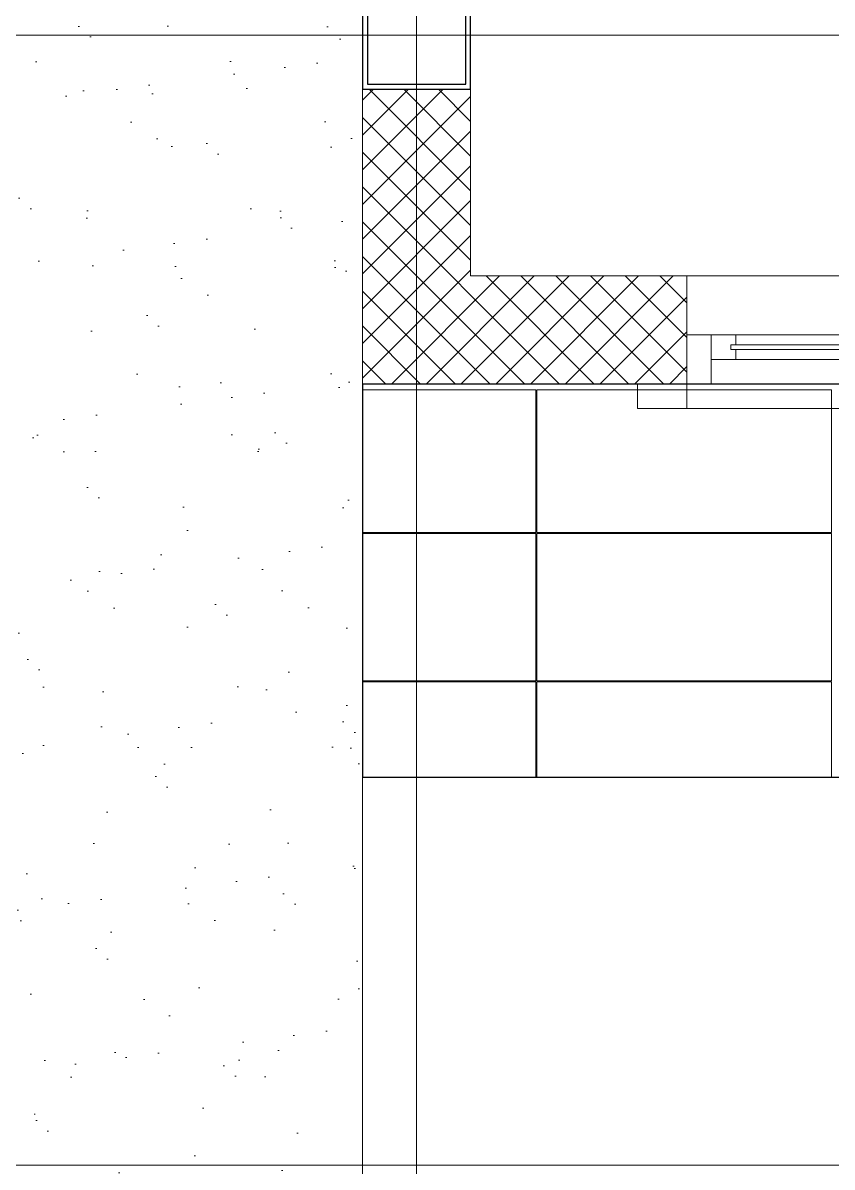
# Model space of a CAD drawing. Header units: millimetres. Extents: x 0 to 71617, y -15450 to 30894.
# Drawn here: x 38405 to 40053, y 18343 to 20672 of the extents above; entities that cross this region are included whole.
import ezdxf

# ---------------------------------------------------------------- set-up
doc = ezdxf.new("R2010")
doc.units = ezdxf.units.MM
doc.linetypes.add('CENTER2', pattern=[1.125, 0.75, -0.125, 0.125, -0.125])
for name, color, linetype, lineweight in [('axis', 40, 'CENTER2', 5), ('DIM2', 4, 'Continuous', 5), ('Floor Hatch', 149, 'Continuous', 5), ('Hatch', 8, 'Continuous', 5), ('LINE-DETAIL-SAKURA', 2, 'Continuous', 30), ('tree', 251, 'Continuous', 0), ('Wall Brick', 5, 'Continuous', 15), ('Window', 133, 'Continuous', 5)]:
    doc.layers.add(name, color=color, linetype=linetype, lineweight=lineweight)
for name, color, linetype in [('COL', 5, 'Continuous'), ('Floor tile', 44, 'Continuous'), ('WINDOW-PLAN-SWING', 8, 'Continuous')]:
    doc.layers.add(name, color=color, linetype=linetype)

# ---------------------------------------------------------------- blocks, each defined once
blk = doc.blocks.new('GRIDLINE-GF')
at = {"layer": 'axis'}
for p, q in [((16000, -6362.2, -0.1), (16000, 12546.8)), ((48410, 3500, 0), (-4020, 3500, 7.6)), ((48410, 1200), (-4020, 1200))]:
    blk.add_line(p, q, dxfattribs=at)
blk = doc.blocks.new('AD1')
at = {"layer": 'Hatch'}
for points in [[(-100, -220), (0, -220), (0, -270), (-100, -270)], [(3100, -220), (3000, -220), (3000, -270), (3100, -270)]]:
    blk.add_lwpolyline(points, close=True, dxfattribs=at)
blk.add_lwpolyline([(0, -270), (3000, -270)], dxfattribs=at)
at = {"layer": 'Wall Brick'}
blk.add_lwpolyline([(3000, 0), (3000, -220), (0, -220), (0, 0)], close=True, dxfattribs=at)
at = {"layer": 'Window'}
for points in [[(0, -220), (0, -120), (50, -120), (50, -220)], [(2950, -120), (50, -120), (50, -220), (2950, -220)], [(1460, -190), (815, -190), (815, -200), (1460, -200)], [(2185, -190), (1540, -190), (1540, -200), (2185, -200)]]:
    blk.add_lwpolyline(points, close=True, dxfattribs=at)
at = {"layer": 'Window', "elevation": 0}
for points in [[(100, -140), (100, -120), (50, -120), (50, -170), (100, -170), (100, -150)], [(775, -140), (775, -120), (100, -120), (100, -140)], [(775, -140), (775, -120), (825, -120), (825, -170), (775, -170), (775, -150)], [(2225, -140), (2225, -120), (2175, -120), (2175, -170), (2225, -170), (2225, -150)], [(2225, -140), (2225, -120), (2900, -120), (2900, -140)], [(2900, -140), (2900, -120), (2950, -120), (2950, -170), (2900, -170), (2900, -150)], [(100, -150), (100, -170), (775, -170), (775, -150)], [(2900, -150), (2900, -170), (2225, -170), (2225, -150)], [(2175, -190), (2175, -170), (2225, -170), (2225, -220), (2175, -220), (2175, -200)], [(2225, -220), (2950, -220)]]:
    blk.add_lwpolyline(points, dxfattribs=at)
at = {"layer": 'Window'}
for points in [[(2950, -120), (2950, -220), (3000, -220), (3000, -120), (2950, -120)], [(825, -200), (825, -220), (775, -220), (775, -170), (825, -170), (825, -190)], [(825, -190), (825, -170), (1450, -170), (1450, -190)], [(1450, -200), (1450, -220), (1500, -220), (1500, -170), (1450, -170), (1450, -190)], [(1550, -190), (1550, -170), (1500, -170), (1500, -220), (1550, -220), (1550, -200)], [(1550, -190), (1550, -170), (2175, -170), (2175, -190)], [(1450, -200), (1450, -220), (825, -220), (825, -200)], [(2175, -200), (2175, -220), (1550, -220), (1550, -200)], [(775, -220), (50, -220)]]:
    blk.add_lwpolyline(points, dxfattribs=at)
at = {"layer": 'Window', "elevation": 0}
for points in [[(785, -140), (90, -140), (90, -150), (785, -150)], [(2910, -140), (2215, -140), (2215, -150), (2910, -150)]]:
    blk.add_lwpolyline(points, close=True, dxfattribs=at)
at = {"layer": 'WINDOW-PLAN-SWING', "lineweight": 9}
for points in [[(1377.7, -356.1), (915.2, -356.1), (986, -426.8)], [(1622.5, -356.1), (2085, -356.1), (2014.3, -426.8)]]:
    blk.add_lwpolyline(points, dxfattribs=at)
blk = doc.blocks.new('2D WALL G.F')
at = {"layer": 'Hatch'}
h = blk.add_hatch(dxfattribs=at)
h.set_pattern_fill('NET', color=256, scale=400, angle=135, style=0)
h.set_pattern_definition([(135, (-2110, -10510), (-35.35534, -35.35534), []), (225, (-2110, -10510), (35.35534, -35.35534), [])])
h.paths.add_polyline_path([(18810, -3110), (18810, -3490), (19250, -3490), (19250, -3710), (18590, -3710), (18590, -3110)])
h.paths.add_polyline_path([(18590, -110), (18150, -110), (18150, 110), (18590, 110)])
h.paths.add_polyline_path([(16550, 110), (16110, 110), (16110, -110), (16550, -110)])
at = {"layer": 'Wall Brick'}
blk.add_lwpolyline([(18810, -3110), (18810, -3490), (19250, -3490), (19250, -3710), (18590, -3710), (18590, -3110)], close=True, dxfattribs=at)
at = {"layer": 'Window'}
blk.add_blockref('AD1', (19250, -3490), dxfattribs=at)
blk = doc.blocks.new('LANDSCAPE SITE')
h = blk.add_hatch()
h.set_pattern_fill('AR-SAND', color=256, scale=5, angle=180, style=0)
h.paths.add_polyline_path([(20590, 3790), (20590, 7510), (20690, 7510), (20690, 9490), (18600, 9490), (18600, 3790)])
h.paths.add_polyline_path([(19062.9, 5000), (19062.9, 4700), (19862.9, 4700), (19862.9, 5000)], flags=16)
h.paths.add_polyline_path([(18850, 5400), (18850, 5100), (19650, 5100), (19650, 5400)], flags=16)
h.paths.add_polyline_path([(19062.9, 5800), (19062.9, 5500), (19862.9, 5500), (19862.9, 5800)], flags=16)
h.paths.add_polyline_path([(19062.9, 6200), (19062.9, 5900), (19862.9, 5900), (19862.9, 6200)], flags=16)
h.paths.add_polyline_path([(18850, 6600), (18850, 6300), (19650, 6300), (19650, 6600)], flags=16)
h.paths.add_polyline_path([(18850, 7000), (18850, 6700), (19650, 6700), (19650, 7000)], flags=16)
h.paths.add_polyline_path([(19062, 7400), (19062, 7100), (19862, 7100), (19862, 7400)], flags=16)
h.paths.add_polyline_path([(18850, 7800), (18850, 7500), (19650, 7500), (19650, 7800)], flags=16)
h.paths.add_polyline_path([(19062.9, 8200), (19062.9, 7900), (19862.9, 7900), (19862.9, 8200)], flags=16)
h.paths.add_polyline_path([(18850, 8600), (18850, 8300), (19650, 8300), (19650, 8600)], flags=16)
h.paths.add_polyline_path([(19062.9, 9000), (19062.9, 8700), (19862.9, 8700), (19862.9, 9000)], flags=16)
h.paths.add_polyline_path([(18850, 9400), (18850, 9100), (19650, 9100), (19650, 9400)], flags=16)
at = {"elevation": 0}
blk.add_lwpolyline([(20590, 3790), (20590, 7510), (20690, 7510), (20690, 9490), (18600, 9490), (18600, 3790)], close=True, dxfattribs=at)
blk = doc.blocks.new('Col-1')
at = {"layer": 'COL'}
for points in [[(-10, -10), (210, -10), (210, 210), (-10, 210)], [(0, 0), (200, 0), (200, 200), (0, 200)]]:
    blk.add_lwpolyline(points, close=True, dxfattribs=at)
blk = doc.blocks.new('COL-GF1')
at = {"layer": 'COL'}
blk.add_blockref('Col-1', (18600, 2200), dxfattribs=at)

msp = doc.modelspace()

# ---------------------------------------------------------------- linework, layer by layer
at = {"layer": 'Floor Hatch', "ltscale": 100, "elevation": 0}
for points in [[(39096.5, 19924.7), (39449.5, 19924.7), (39449.5, 19634.7), (39096.5, 19634.7)], [(39451.5, 19634.7), (40051.5, 19634.7), (40051.5, 19924.7), (39451.5, 19924.7)], [(39096.5, 19632.7), (39449.5, 19632.7), (39449.5, 19332.7), (39096.5, 19332.7)], [(39451.5, 19332.7), (40051.5, 19332.7), (40051.5, 19632.7), (39451.5, 19632.7)], [(39096.5, 19330.7), (39449.5, 19330.7), (39449.5, 19136.7), (39096.5, 19136.7)], [(39451.5, 19330.7), (40051.5, 19330.7), (40051.5, 19136.7), (39451.5, 19136.7)]]:
    msp.add_lwpolyline(points, close=True, dxfattribs=at)
at = {"layer": 'Floor tile', "elevation": 0}
msp.add_lwpolyline([(44446.5, 19936.7), (39096.5, 19936.7), (39096.5, 19136.7), (44446.5, 19136.7)], close=True, dxfattribs=at)

# ---------------------------------------------------------------- block references
at = {"layer": 'DIM2'}
msp.add_blockref('GRIDLINE-GF', (23206.5, 17146.7, 0), dxfattribs=at)
at = {"layer": 'LINE-DETAIL-SAKURA'}
msp.add_blockref('COL-GF1', (20506.5, 18346.7, 0), dxfattribs=at)
at = {"layer": 'tree'}
msp.add_blockref('LANDSCAPE SITE', (18506.5, 13246.7), dxfattribs=at)
at = {"layer": 'Wall Brick', "color": 1}
msp.add_blockref('2D WALL G.F', (20506.5, 23646.7, 0), dxfattribs=at)

doc.saveas('drawing.dxf')
